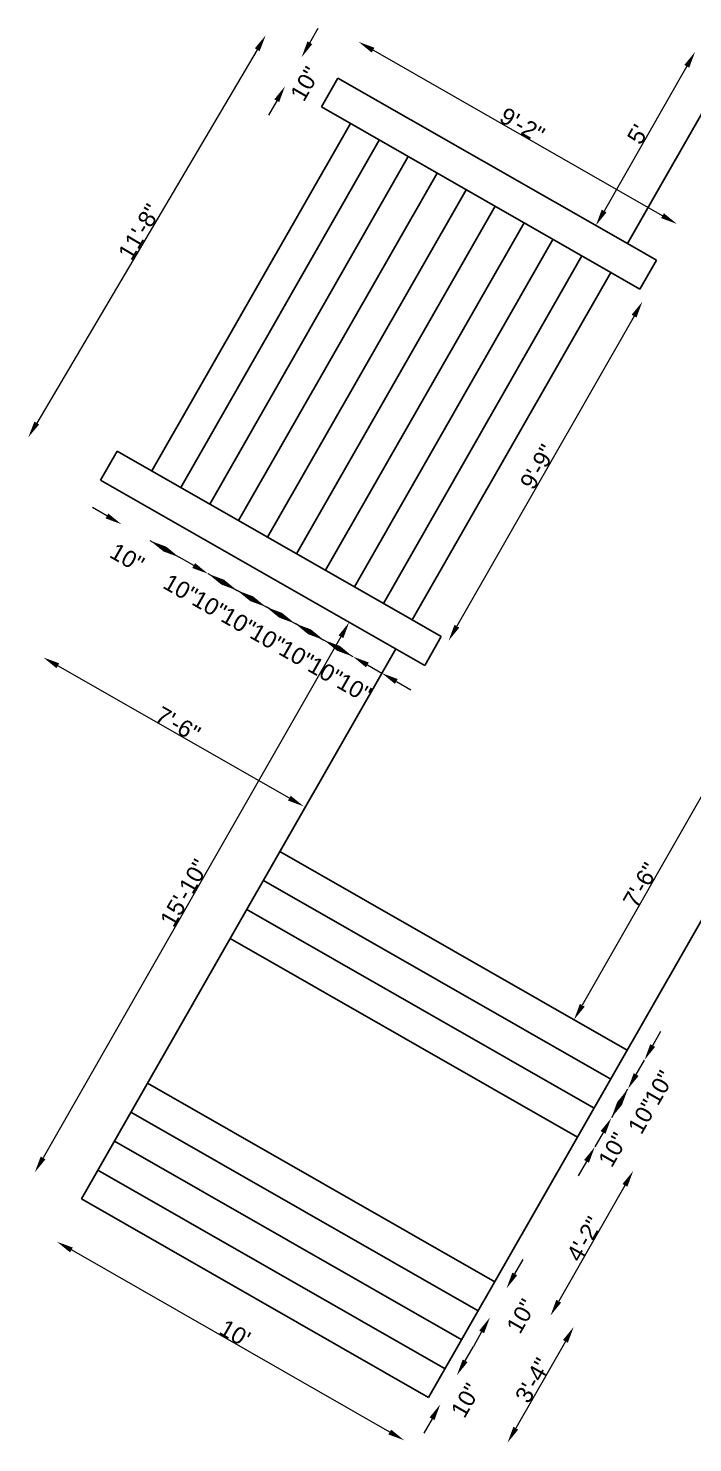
# Model space of a CAD drawing. Header units: inches. Extents: x 1642 to 2519, y -670 to 169.
# Drawn here: x 1641.6 to 1840.9, y -535.4 to -111.3 of the extents above; entities that cross this region are included whole.
import ezdxf

# ---------------------------------------------------------------- set-up
doc = ezdxf.new("R2010")
doc.units = ezdxf.units.IN
doc.header["$MEASUREMENT"] = 0
doc.layers.add('dimantion', color=236, linetype='Continuous')
doc.styles.add('Annotative', font='arial.ttf')
doc.dimstyles.new('Copy of Annotative', dxfattribs={"dimscale": 0, "dimtxt": 5, "dimasz": 5, "dimexe": 0.18, "dimexo": 0.0625, "dimgap": 0.09, "dimtad": 1, "dimdec": 0, "dimzin": 0, "dimdsep": 46, "dimlunit": 4, "dimtxsty": 'Annotative', "dimcen": 0.09, "dimse1": 1, "dimse2": 1, "dimclrd": 250, "dimclrt": 250, "dimadec": 0, "dimazin": 0, "dimtfac": 0.3, "dimtdec": 0, "dimtofl": 0, "dimtmove": 0, "dimatfit": 2, "dimfxl": 1, "dimtolj": 1, "dimtzin": 0, "dimlwd": 5, "dimarcsym": 0})

# ---------------------------------------------------------------- blocks, each defined once
blk = doc.blocks.new('*D71')
at = {"color": 250, "lineweight": 5, "transparency": 16777216}
blk.add_line((1839.13, -122.69), (1814.32, -166.1), dxfattribs=at)
at = {"color": 250, "lineweight": 9, "transparency": 16777216}
for points in [[(1838.41, -122.28), (1839.86, -123.11), (1841.62, -118.35)], [(1813.59, -165.69), (1815.04, -166.51), (1811.84, -170.44)]]:
    blk.add_solid(points, dxfattribs=at)
at = {"layer": 'Defpoints', "color": 0, "lineweight": 9, "transparency": 16777216}
for p in [(1851.08, -123.76), (1811.84, -170.44), (1821.3, -175.85)]:
    blk.add_point(p, dxfattribs=at)
at = {"color": 250, "transparency": 16777216, "insert": (1824.44, -143.09), "char_height": 5, "attachment_point": 5, "rotation": 60.2432, "style": 'Annotative'}
blk.add_mtext("\\A1;5'", dxfattribs=at)
blk = doc.blocks.new('*D70')
at = {"color": 250, "lineweight": 5, "transparency": 16777216}
blk.add_line((1831.84, -167.49), (1745.03, -117.86), dxfattribs=at)
at = {"color": 250, "lineweight": 9, "transparency": 16777216}
for points in [[(1745.44, -117.14), (1744.61, -118.59), (1740.69, -115.38)], [(1832.25, -166.77), (1831.43, -168.22), (1836.18, -169.98)]]:
    blk.add_solid(points, dxfattribs=at)
at = {"layer": 'Defpoints', "color": 0, "lineweight": 9, "transparency": 16777216}
for p in [(1740.69, -115.38), (1734.49, -126.22), (1829.99, -180.82)]:
    blk.add_point(p, dxfattribs=at)
at = {"color": 250, "transparency": 16777216, "insert": (1789.75, -140.38), "char_height": 5, "attachment_point": 5, "rotation": 330.2432, "style": 'Annotative'}
blk.add_mtext('\\A1;9\'-2"', dxfattribs=at)
blk = doc.blocks.new('*D68')
at = {"color": 250, "lineweight": 5, "transparency": 16777216}
blk.add_line((1823.32, -197.61), (1770.16, -290.6), dxfattribs=at)
at = {"color": 250, "lineweight": 9, "transparency": 16777216}
for points in [[(1822.6, -197.19), (1824.04, -198.02), (1825.8, -193.27)], [(1769.43, -290.18), (1770.88, -291.01), (1767.67, -294.94)]]:
    blk.add_solid(points, dxfattribs=at)
at = {"layer": 'Defpoints', "color": 0, "lineweight": 9, "transparency": 16777216}
for p in [(1814.91, -187.04), (1756.78, -288.71), (1767.67, -294.94)]:
    blk.add_point(p, dxfattribs=at)
at = {"color": 250, "transparency": 16777216, "insert": (1794.44, -242.79), "char_height": 5, "attachment_point": 5, "rotation": 60.2432, "style": 'Annotative'}
blk.add_mtext('\\A1;9\'-9"', dxfattribs=at)
blk = doc.blocks.new('*D17')
at = {"color": 250, "lineweight": 5, "transparency": 16777216}
blk.add_line((1719.92, -342.15), (1650.46, -302.44), dxfattribs=at)
at = {"color": 250, "lineweight": 9, "transparency": 16777216}
for points in [[(1650.88, -301.72), (1650.05, -303.17), (1646.12, -299.96)], [(1720.33, -341.43), (1719.5, -342.87), (1724.26, -344.63)]]:
    blk.add_solid(points, dxfattribs=at)
at = {"layer": 'Defpoints', "color": 0, "lineweight": 9, "transparency": 16777216}
for p in [(1666.58, -264.17), (1646.12, -299.96), (1744.72, -308.84)]:
    blk.add_point(p, dxfattribs=at)
at = {"color": 250, "transparency": 16777216, "insert": (1686.5, -320), "char_height": 5, "attachment_point": 5, "rotation": 330.2432, "style": 'Annotative'}
blk.add_mtext('\\A1;7\'-6"', dxfattribs=at)
blk = doc.blocks.new('*D65')
at = {"color": 250, "lineweight": 5, "transparency": 16777216}
blk.add_line((1735.38, -293.75), (1646.04, -450.02), dxfattribs=at)
at = {"color": 250, "lineweight": 9, "transparency": 16777216}
for points in [[(1734.66, -293.34), (1736.1, -294.17), (1737.86, -289.41)], [(1645.32, -449.61), (1646.77, -450.43), (1643.56, -454.36)]]:
    blk.add_solid(points, dxfattribs=at)
at = {"layer": 'Defpoints', "color": 0, "lineweight": 9, "transparency": 16777216}
for p in [(1751.82, -297.39), (1643.56, -454.36), (1657.52, -462.34)]:
    blk.add_point(p, dxfattribs=at)
at = {"color": 250, "transparency": 16777216, "insert": (1688.42, -370.57), "char_height": 5, "attachment_point": 5, "rotation": 60.2432, "style": 'Annotative'}
blk.add_mtext('\\A1;15\'-10"', dxfattribs=at)
blk = doc.blocks.new('*D64')
at = {"color": 250, "lineweight": 5, "transparency": 16777216}
blk.add_line((1750.03, -532.22), (1654.54, -477.63), dxfattribs=at)
at = {"color": 250, "lineweight": 9, "transparency": 16777216}
for points in [[(1654.95, -476.9), (1654.12, -478.35), (1650.2, -475.15)], [(1750.45, -531.5), (1749.62, -532.95), (1754.37, -534.7)]]:
    blk.add_solid(points, dxfattribs=at)
at = {"layer": 'Defpoints', "color": 0, "lineweight": 9, "transparency": 16777216}
for p in [(1657.52, -462.34), (1650.2, -475.15), (1761.69, -521.9)]:
    blk.add_point(p, dxfattribs=at)
at = {"color": 250, "transparency": 16777216, "insert": (1703.6, -502.63), "char_height": 5, "attachment_point": 5, "rotation": 330.2432, "style": 'Annotative'}
blk.add_mtext("\\A1;10'", dxfattribs=at)
blk = doc.blocks.new('*D61')
at = {"color": 250, "lineweight": 5, "transparency": 16777216}
blk.add_line((1802.72, -505.03), (1787.83, -531.08), dxfattribs=at)
at = {"color": 250, "lineweight": 9, "transparency": 16777216}
for points in [[(1801.99, -504.62), (1803.44, -505.45), (1805.2, -500.69)], [(1787.1, -530.66), (1788.55, -531.49), (1785.35, -535.42)]]:
    blk.add_solid(points, dxfattribs=at)
at = {"layer": 'Defpoints', "color": 0, "lineweight": 9, "transparency": 16777216}
for p in [(1781.55, -487.17), (1761.69, -521.9), (1785.35, -535.42)]:
    blk.add_point(p, dxfattribs=at)
at = {"color": 250, "transparency": 16777216, "insert": (1792.98, -516.74), "char_height": 5, "attachment_point": 5, "rotation": 60.2432, "style": 'Annotative'}
blk.add_mtext('\\A1;3\'-4"', dxfattribs=at)
blk = doc.blocks.new('*D60')
at = {"color": 250, "lineweight": 5, "transparency": 16777216}
blk.add_line((1820.57, -458.26), (1800.72, -492.98), dxfattribs=at)
at = {"color": 250, "lineweight": 9, "transparency": 16777216}
for points in [[(1819.84, -457.84), (1821.29, -458.67), (1823.05, -453.92)], [(1799.99, -492.57), (1801.44, -493.4), (1798.23, -497.32)]]:
    blk.add_solid(points, dxfattribs=at)
at = {"layer": 'Defpoints', "color": 0, "lineweight": 9, "transparency": 16777216}
for p in [(1811.38, -447.24), (1786.56, -490.65), (1798.23, -497.32)]:
    blk.add_point(p, dxfattribs=at)
at = {"color": 250, "transparency": 16777216, "insert": (1808.38, -474.33), "char_height": 5, "attachment_point": 5, "rotation": 60.2432, "style": 'Annotative'}
blk.add_mtext('\\A1;4\'-2"', dxfattribs=at)
blk = doc.blocks.new('*D67')
at = {"color": 250, "lineweight": 5, "transparency": 16777216}
for p, q in [((1726.07, -115.64), (1728.55, -111.3)), ((1716.14, -133.01), (1713.66, -137.35))]:
    blk.add_line(p, q, dxfattribs=at)
at = {"color": 250, "lineweight": 9, "transparency": 16777216}
for points in [[(1725.34, -115.23), (1726.79, -116.06), (1723.58, -119.99)], [(1715.42, -132.59), (1716.86, -133.42), (1718.62, -128.67)]]:
    blk.add_solid(points, dxfattribs=at)
at = {"layer": 'Defpoints', "color": 0, "lineweight": 9, "transparency": 16777216}
for p in [(1734.49, -126.22), (1718.62, -128.67), (1729.53, -134.9)]:
    blk.add_point(p, dxfattribs=at)
at = {"color": 250, "transparency": 16777216, "insert": (1724.64, -127.94), "char_height": 5, "attachment_point": 5, "rotation": 60.2432, "style": 'Annotative'}
blk.add_mtext('\\A1;10"', dxfattribs=at)
blk = doc.blocks.new('*D66')
at = {"color": 250, "lineweight": 5, "transparency": 16777216}
blk.add_line((1710.28, -117.72), (1644.14, -229.66), dxfattribs=at)
at = {"color": 250, "lineweight": 9, "transparency": 16777216}
for points in [[(1709.56, -117.3), (1711, -118.15), (1712.82, -113.42)], [(1643.43, -229.24), (1644.86, -230.09), (1641.6, -233.97)]]:
    blk.add_solid(points, dxfattribs=at)
at = {"layer": 'Defpoints', "color": 0, "lineweight": 9, "transparency": 16777216}
for p in [(1734.49, -126.22), (1641.6, -233.97), (1663.27, -246.77)]:
    blk.add_point(p, dxfattribs=at)
at = {"color": 250, "transparency": 16777216, "insert": (1674.94, -172.35), "char_height": 5, "attachment_point": 5, "rotation": 59.4247, "style": 'Annotative'}
blk.add_mtext('\\A1;11\'-8"', dxfattribs=at)
blk = doc.blocks.new('*D69')
at = {"color": 250, "lineweight": 5, "transparency": 16777216}
blk.add_line((1847.48, -334.8), (1807.78, -404.26), dxfattribs=at)
at = {"color": 250, "lineweight": 9, "transparency": 16777216}
for points in [[(1846.76, -334.39), (1848.2, -335.22), (1849.96, -330.46)], [(1807.05, -403.84), (1808.5, -404.67), (1805.29, -408.6)]]:
    blk.add_solid(points, dxfattribs=at)
at = {"layer": 'Defpoints', "color": 0, "lineweight": 9, "transparency": 16777216}
for p in [(1865.92, -339.59), (1805.29, -408.6), (1821.25, -417.72)]:
    blk.add_point(p, dxfattribs=at)
at = {"color": 250, "transparency": 16777216, "insert": (1825.33, -368.22), "char_height": 5, "attachment_point": 5, "rotation": 60.2432, "style": 'Annotative'}
blk.add_mtext('\\A1;7\'-6"', dxfattribs=at)
blk = doc.blocks.new('*D9')
at = {"layer": 'Defpoints', "color": 0, "lineweight": 9, "transparency": 16777216}
for p in [(1678.65, -244.04), (1687.33, -249.01), (1678.21, -264.97)]:
    blk.add_point(p, dxfattribs=at)
at = {"layer": 'dimantion', "color": 250, "lineweight": 5, "transparency": 16777216}
for p, q in [((1665.18, -257.52), (1660.84, -255.04)), ((1682.55, -267.45), (1686.89, -269.93))]:
    blk.add_line(p, q, dxfattribs=at)
at = {"layer": 'dimantion', "color": 250, "lineweight": 9, "transparency": 16777216}
for points in [[(1665.6, -256.8), (1664.77, -258.25), (1669.52, -260)], [(1682.96, -266.73), (1682.13, -268.17), (1678.21, -264.97)]]:
    blk.add_solid(points, dxfattribs=at)
at = {"layer": 'dimantion', "color": 250, "lineweight": 9, "transparency": 16777216, "insert": (1671.25, -270.09), "char_height": 5, "attachment_point": 5, "rotation": 330.2432, "style": 'Annotative'}
blk.add_mtext('\\A1;10"', dxfattribs=at)
blk = doc.blocks.new('*D10')
at = {"layer": 'Defpoints', "color": 0, "lineweight": 9, "transparency": 16777216}
for p in [(1696.01, -253.97), (1704.69, -258.93), (1695.57, -274.89)]:
    blk.add_point(p, dxfattribs=at)
at = {"layer": 'dimantion', "color": 250, "lineweight": 5, "transparency": 16777216}
for p, q in [((1682.55, -267.45), (1678.21, -264.97)), ((1699.91, -277.38), (1704.25, -279.86))]:
    blk.add_line(p, q, dxfattribs=at)
at = {"layer": 'dimantion', "color": 250, "lineweight": 9, "transparency": 16777216}
for points in [[(1682.96, -266.73), (1682.13, -268.17), (1686.89, -269.93)], [(1700.32, -276.65), (1699.5, -278.1), (1695.57, -274.89)]]:
    blk.add_solid(points, dxfattribs=at)
at = {"layer": 'dimantion', "color": 250, "lineweight": 9, "transparency": 16777216, "insert": (1687.27, -279.33), "char_height": 5, "attachment_point": 5, "rotation": 330.2432, "style": 'Annotative'}
blk.add_mtext('\\A1;10"', dxfattribs=at)
blk = doc.blocks.new('*D11')
at = {"layer": 'Defpoints', "color": 0, "lineweight": 9, "transparency": 16777216}
for p in [(1704.69, -258.93), (1713.38, -263.89), (1704.25, -279.86)]:
    blk.add_point(p, dxfattribs=at)
at = {"layer": 'dimantion', "color": 250, "lineweight": 5, "transparency": 16777216}
for p, q in [((1691.23, -272.41), (1686.89, -269.93)), ((1708.59, -282.34), (1712.93, -284.82))]:
    blk.add_line(p, q, dxfattribs=at)
at = {"layer": 'dimantion', "color": 250, "lineweight": 9, "transparency": 16777216}
for points in [[(1691.64, -271.69), (1690.81, -273.14), (1695.57, -274.89)], [(1709, -281.62), (1708.18, -283.06), (1704.25, -279.86)]]:
    blk.add_solid(points, dxfattribs=at)
at = {"layer": 'dimantion', "color": 250, "lineweight": 9, "transparency": 16777216, "insert": (1695.95, -284.3), "char_height": 5, "attachment_point": 5, "rotation": 330.2432, "style": 'Annotative'}
blk.add_mtext('\\A1;10"', dxfattribs=at)
blk = doc.blocks.new('*D12')
at = {"layer": 'Defpoints', "color": 0, "lineweight": 9, "transparency": 16777216}
for p in [(1713.38, -263.89), (1722.06, -268.86), (1712.93, -284.82)]:
    blk.add_point(p, dxfattribs=at)
at = {"layer": 'dimantion', "color": 250, "lineweight": 5, "transparency": 16777216}
for p, q in [((1699.91, -277.38), (1695.57, -274.89)), ((1717.27, -287.3), (1721.61, -289.78))]:
    blk.add_line(p, q, dxfattribs=at)
at = {"layer": 'dimantion', "color": 250, "lineweight": 9, "transparency": 16777216}
for points in [[(1700.32, -276.65), (1699.5, -278.1), (1704.25, -279.86)], [(1717.69, -286.58), (1716.86, -288.03), (1712.93, -284.82)]]:
    blk.add_solid(points, dxfattribs=at)
at = {"layer": 'dimantion', "color": 250, "lineweight": 9, "transparency": 16777216, "insert": (1704.63, -289.26), "char_height": 5, "attachment_point": 5, "rotation": 330.2432, "style": 'Annotative'}
blk.add_mtext('\\A1;10"', dxfattribs=at)
blk = doc.blocks.new('*D13')
at = {"layer": 'Defpoints', "color": 0, "lineweight": 9, "transparency": 16777216}
for p in [(1722.06, -268.86), (1730.74, -273.82), (1721.61, -289.78)]:
    blk.add_point(p, dxfattribs=at)
at = {"layer": 'dimantion', "color": 250, "lineweight": 5, "transparency": 16777216}
for p, q in [((1708.59, -282.34), (1704.25, -279.86)), ((1725.95, -292.26), (1730.29, -294.75))]:
    blk.add_line(p, q, dxfattribs=at)
at = {"layer": 'dimantion', "color": 250, "lineweight": 9, "transparency": 16777216}
for points in [[(1709, -281.62), (1708.18, -283.06), (1712.93, -284.82)], [(1726.37, -291.54), (1725.54, -292.99), (1721.61, -289.78)]]:
    blk.add_solid(points, dxfattribs=at)
at = {"layer": 'dimantion', "color": 250, "lineweight": 9, "transparency": 16777216, "insert": (1713.31, -294.22), "char_height": 5, "attachment_point": 5, "rotation": 330.2432, "style": 'Annotative'}
blk.add_mtext('\\A1;10"', dxfattribs=at)
blk = doc.blocks.new('*D14')
at = {"layer": 'Defpoints', "color": 0, "lineweight": 9, "transparency": 16777216}
for p in [(1730.74, -273.82), (1739.42, -278.78), (1730.29, -294.75)]:
    blk.add_point(p, dxfattribs=at)
at = {"layer": 'dimantion', "color": 250, "lineweight": 5, "transparency": 16777216}
for p, q in [((1717.27, -287.3), (1712.93, -284.82)), ((1734.63, -297.23), (1738.97, -299.71))]:
    blk.add_line(p, q, dxfattribs=at)
at = {"layer": 'dimantion', "color": 250, "lineweight": 9, "transparency": 16777216}
for points in [[(1717.69, -286.58), (1716.86, -288.03), (1721.61, -289.78)], [(1735.05, -296.5), (1734.22, -297.95), (1730.29, -294.75)]]:
    blk.add_solid(points, dxfattribs=at)
at = {"layer": 'dimantion', "color": 250, "lineweight": 9, "transparency": 16777216, "insert": (1722, -299.19), "char_height": 5, "attachment_point": 5, "rotation": 330.2432, "style": 'Annotative'}
blk.add_mtext('\\A1;10"', dxfattribs=at)
blk = doc.blocks.new('*D15')
at = {"layer": 'Defpoints', "color": 0, "lineweight": 9, "transparency": 16777216}
for p in [(1739.42, -278.78), (1748.1, -283.75), (1738.97, -299.71)]:
    blk.add_point(p, dxfattribs=at)
at = {"layer": 'dimantion', "color": 250, "lineweight": 5, "transparency": 16777216}
for p, q in [((1725.95, -292.26), (1721.61, -289.78)), ((1743.32, -302.19), (1747.66, -304.67))]:
    blk.add_line(p, q, dxfattribs=at)
at = {"layer": 'dimantion', "color": 250, "lineweight": 9, "transparency": 16777216}
for points in [[(1726.37, -291.54), (1725.54, -292.99), (1730.29, -294.75)], [(1743.73, -301.47), (1742.9, -302.91), (1738.97, -299.71)]]:
    blk.add_solid(points, dxfattribs=at)
at = {"layer": 'dimantion', "color": 250, "lineweight": 9, "transparency": 16777216, "insert": (1730.68, -304.15), "char_height": 5, "attachment_point": 5, "rotation": 330.2432, "style": 'Annotative'}
blk.add_mtext('\\A1;10"', dxfattribs=at)
blk = doc.blocks.new('*D16')
at = {"layer": 'Defpoints', "color": 0, "lineweight": 9, "transparency": 16777216}
for p in [(1748.1, -283.75), (1756.78, -288.71), (1747.66, -304.67)]:
    blk.add_point(p, dxfattribs=at)
at = {"layer": 'dimantion', "color": 250, "lineweight": 5, "transparency": 16777216}
for p, q in [((1734.63, -297.23), (1730.29, -294.75)), ((1752, -307.15), (1756.34, -309.64))]:
    blk.add_line(p, q, dxfattribs=at)
at = {"layer": 'dimantion', "color": 250, "lineweight": 9, "transparency": 16777216}
for points in [[(1735.05, -296.5), (1734.22, -297.95), (1738.97, -299.71)], [(1752.41, -306.43), (1751.58, -307.88), (1747.66, -304.67)]]:
    blk.add_solid(points, dxfattribs=at)
at = {"layer": 'dimantion', "color": 250, "lineweight": 9, "transparency": 16777216, "insert": (1739.36, -309.11), "char_height": 5, "attachment_point": 5, "rotation": 330.2432, "style": 'Annotative'}
blk.add_mtext('\\A1;10"', dxfattribs=at)
blk = doc.blocks.new('*D62')
at = {"layer": 'Defpoints', "color": 0, "lineweight": 9, "transparency": 16777216}
for p in [(1766.66, -513.22), (1770.15, -515.21), (1761.69, -521.9)]:
    blk.add_point(p, dxfattribs=at)
at = {"layer": 'dimantion', "color": 250, "lineweight": 5, "transparency": 16777216}
for p, q in [((1772.63, -510.87), (1775.11, -506.53)), ((1762.71, -528.23), (1760.22, -532.57))]:
    blk.add_line(p, q, dxfattribs=at)
at = {"layer": 'dimantion', "color": 250, "lineweight": 9, "transparency": 16777216}
for points in [[(1771.91, -510.46), (1773.36, -511.28), (1770.15, -515.21)], [(1761.98, -527.82), (1763.43, -528.65), (1765.19, -523.89)]]:
    blk.add_solid(points, dxfattribs=at)
at = {"layer": 'dimantion', "color": 250, "lineweight": 9, "transparency": 16777216, "insert": (1772.82, -522.73), "char_height": 5, "attachment_point": 5, "rotation": 60.2432, "style": 'Annotative'}
blk.add_mtext('\\A1;10"', dxfattribs=at)
blk = doc.blocks.new('*D63')
at = {"layer": 'Defpoints', "color": 0, "lineweight": 9, "transparency": 16777216}
for p in [(1781.55, -487.17), (1785.04, -489.17), (1776.58, -495.85)]:
    blk.add_point(p, dxfattribs=at)
at = {"layer": 'dimantion', "color": 250, "lineweight": 5, "transparency": 16777216}
for p, q in [((1787.52, -484.83), (1790, -480.49)), ((1777.59, -502.19), (1775.11, -506.53))]:
    blk.add_line(p, q, dxfattribs=at)
at = {"layer": 'dimantion', "color": 250, "lineweight": 9, "transparency": 16777216}
for points in [[(1786.8, -484.41), (1788.24, -485.24), (1785.04, -489.17)], [(1776.87, -501.78), (1778.32, -502.6), (1780.08, -497.85)]]:
    blk.add_solid(points, dxfattribs=at)
at = {"layer": 'dimantion', "color": 250, "lineweight": 9, "transparency": 16777216, "insert": (1789.48, -497.47), "char_height": 5, "attachment_point": 5, "rotation": 60.2432, "style": 'Annotative'}
blk.add_mtext('\\A1;10"', dxfattribs=at)
blk = doc.blocks.new('*D73')
at = {"layer": 'Defpoints', "color": 0, "lineweight": 9, "transparency": 16777216}
for p in [(1811.33, -435.08), (1816.49, -438.03), (1806.36, -443.76)]:
    blk.add_point(p, dxfattribs=at)
at = {"layer": 'dimantion', "color": 250, "lineweight": 5, "transparency": 16777216}
for p, q in [((1818.97, -433.69), (1821.45, -429.35)), ((1809.05, -451.06), (1806.56, -455.4))]:
    blk.add_line(p, q, dxfattribs=at)
at = {"layer": 'dimantion', "color": 250, "lineweight": 9, "transparency": 16777216}
for points in [[(1818.25, -433.28), (1819.69, -434.11), (1816.49, -438.03)], [(1808.32, -450.64), (1809.77, -451.47), (1811.53, -446.72)]]:
    blk.add_solid(points, dxfattribs=at)
at = {"layer": 'dimantion', "color": 250, "lineweight": 9, "transparency": 16777216, "insert": (1817, -447.55), "char_height": 5, "attachment_point": 5, "rotation": 60.2432, "style": 'Annotative'}
blk.add_mtext('\\A1;10"', dxfattribs=at)
blk = doc.blocks.new('*D74')
at = {"layer": 'Defpoints', "color": 0, "lineweight": 9, "transparency": 16777216}
for p in [(1816.29, -426.4), (1821.45, -429.35), (1811.33, -435.08)]:
    blk.add_point(p, dxfattribs=at)
at = {"layer": 'dimantion', "color": 250, "lineweight": 5, "transparency": 16777216}
for p, q in [((1823.93, -425.01), (1826.42, -420.67)), ((1814.01, -442.38), (1811.53, -446.72))]:
    blk.add_line(p, q, dxfattribs=at)
at = {"layer": 'dimantion', "color": 250, "lineweight": 9, "transparency": 16777216}
for points in [[(1823.21, -424.6), (1824.66, -425.43), (1821.45, -429.35)], [(1813.28, -441.96), (1814.73, -442.79), (1816.49, -438.03)]]:
    blk.add_solid(points, dxfattribs=at)
at = {"layer": 'dimantion', "color": 250, "lineweight": 9, "transparency": 16777216, "insert": (1825.89, -437.65), "char_height": 5, "attachment_point": 5, "rotation": 60.2432, "style": 'Annotative'}
blk.add_mtext('\\A1;10"', dxfattribs=at)
blk = doc.blocks.new('*D75')
at = {"layer": 'Defpoints', "color": 0, "lineweight": 9, "transparency": 16777216}
for p in [(1821.25, -417.72), (1826.42, -420.67), (1816.29, -426.4)]:
    blk.add_point(p, dxfattribs=at)
at = {"layer": 'dimantion', "color": 250, "lineweight": 5, "transparency": 16777216}
for p, q in [((1828.9, -416.33), (1831.38, -411.99)), ((1818.97, -433.69), (1816.49, -438.03))]:
    blk.add_line(p, q, dxfattribs=at)
at = {"layer": 'dimantion', "color": 250, "lineweight": 9, "transparency": 16777216}
for points in [[(1828.17, -415.92), (1829.62, -416.74), (1826.42, -420.67)], [(1818.25, -433.28), (1819.69, -434.11), (1821.45, -429.35)]]:
    blk.add_solid(points, dxfattribs=at)
at = {"layer": 'dimantion', "color": 250, "lineweight": 9, "transparency": 16777216, "insert": (1830.86, -428.97), "char_height": 5, "attachment_point": 5, "rotation": 60.2432, "style": 'Annotative'}
blk.add_mtext('\\A1;10"', dxfattribs=at)

msp = doc.modelspace()

# ---------------------------------------------------------------- linework, layer by layer
at = {"color": 2, "true_color": 0xf1eb1f, "transparency": 33554687}
msp.add_line((1734.49, -126.22), (1729.53, -134.9), dxfattribs=at)
at = {"color": 52, "true_color": 0xc8c92d, "transparency": 33554687}
for p, q in [((1821.3, -175.85), (1734.49, -126.22)), ((1729.53, -134.9), (1816.34, -184.53)), ((1738.21, -139.87), (1678.65, -244.04)), ((1746.89, -144.83), (1687.33, -249.01)), ((1755.57, -149.79), (1696.01, -253.97)), ((1764.25, -154.75), (1704.69, -258.93)), ((1772.93, -159.72), (1713.38, -263.89)), ((1781.61, -164.68), (1722.06, -268.86)), ((1790.3, -169.64), (1730.74, -273.82)), ((1798.98, -174.61), (1739.42, -278.78)), ((1798.98, -174.61), (1739.42, -278.78)), ((1821.3, -175.85), (1829.99, -180.82)), ((1807.66, -179.57), (1748.1, -283.75)), ((1829.99, -180.82), (1825.02, -189.5)), ((1816.34, -184.53), (1756.78, -288.71)), ((1825.02, -189.5), (1816.34, -184.53)), ((1663.27, -246.77), (1668.23, -238.09)), ((1668.23, -238.09), (1756.78, -288.71)), ((1760.5, -302.36), (1663.27, -246.77)), ((1756.78, -288.71), (1765.46, -293.67)), ((1765.46, -293.67), (1760.5, -302.36))]:
    msp.add_line(p, q, dxfattribs=at)
at = {"color": 152, "true_color": 0x2776bb, "transparency": 33554687}
for p, q in [((1851.08, -123.76), (1821.3, -175.85)), ((1751.82, -297.39), (1702.19, -384.21)), ((1865.92, -339.59), (1761.69, -521.9)), ((1717.08, -358.16), (1821.25, -417.72)), ((1712.11, -366.84), (1816.29, -426.4)), ((1707.15, -375.52), (1811.33, -435.08)), ((1702.19, -384.21), (1657.52, -462.34)), ((1702.19, -384.21), (1806.36, -443.76)), ((1677.37, -427.61), (1781.55, -487.17)), ((1672.41, -436.29), (1776.58, -495.85)), ((1667.44, -444.98), (1771.62, -504.53)), ((1662.48, -453.66), (1766.66, -513.22)), ((1657.52, -462.34), (1761.69, -521.9))]:
    msp.add_line(p, q, dxfattribs=at)

# ---------------------------------------------------------------- dimensions: what is measured, and where the dimension line sits
at = {"color": 18, "true_color": 0x000000, "transparency": 33554687}
for p1, p2, distance, picture, middle in [((1734.49, -126.22), (1663.27, -246.77), -25.17, '*D66', (1674.94, -172.35)), ((1829.99, -180.82), (1734.49, -126.22), -12.49, '*D70', (1789.75, -140.38)), ((1851.08, -123.76), (1821.3, -175.85), -10.91, '*D71', (1824.44, -143.09)), ((1814.91, -187.04), (1756.78, -288.71), 12.55, '*D68', (1794.44, -242.79)), ((1744.72, -308.84), (1666.58, -264.17), 41.23, '*D17', (1686.5, -320)), ((1751.82, -297.39), (1657.52, -462.34), -16.08, '*D65', (1688.42, -370.57)), ((1865.92, -339.59), (1821.25, -417.72), -18.38, '*D69', (1825.33, -368.22)), ((1811.38, -447.24), (1786.56, -490.65), 13.44, '*D60', (1808.38, -474.33)), ((1761.69, -521.9), (1657.52, -462.34), 14.75, '*D64', (1703.6, -502.63)), ((1781.55, -487.17), (1761.69, -521.9), 27.24, '*D61', (1792.98, -516.74))]:
    dim = msp.add_aligned_dim(p1=p1, p2=p2, distance=distance, dimstyle='Copy of Annotative', override={"dimscale": 0, "dimtix": 0, "dimtofl": 0, "dimtmove": 0, "dimatfit": 2}, dxfattribs=at)
    dim.commit()
    dim.dimension.update_dxf_attribs({"geometry": picture, "text_midpoint": middle})
dim = msp.add_linear_dim(base=(1718.62, -128.67), p1=(1734.49, -126.22), p2=(1729.53, -134.9), angle=240.2432, dimstyle='Copy of Annotative', override={"dimscale": 0, "dimtix": 0, "dimtofl": 0, "dimtmove": 2, "dimatfit": 2}, dxfattribs=at)
dim.commit()
dim.dimension.update_dxf_attribs({"geometry": '*D67', "text_midpoint": (1724.64, -127.94), "dimtype": 129})
at = {"layer": 'dimantion', "color": 240, "lineweight": 9, "true_color": 0xed1f24, "transparency": 33554687}
for base, p1, p2, angle, picture, middle in [((1678.21, -264.97), (1678.65, -244.04), (1687.33, -249.01), 330.2432, '*D9', (1671.25, -270.09)), ((1816.49, -438.03), (1806.36, -443.76), (1811.33, -435.08), 60.2432, '*D73', (1817, -447.55)), ((1770.15, -515.21), (1761.69, -521.9), (1766.66, -513.22), 60.2432, '*D62', (1772.82, -522.73))]:
    dim = msp.add_linear_dim(base=base, p1=p1, p2=p2, angle=angle, dimstyle='Copy of Annotative', override={"dimscale": 0, "dimtix": 0, "dimtofl": 0, "dimtmove": 2, "dimatfit": 2}, dxfattribs=at)
    dim.commit()
    dim.dimension.update_dxf_attribs({"geometry": picture, "text_midpoint": middle, "dimtype": 129})
for base, p1, p2, angle, picture, middle in [((1695.57, -274.89), (1696.01, -253.97), (1704.69, -258.93), 150.2432, '*D10', (1687.27, -279.33)), ((1704.25, -279.86), (1704.69, -258.93), (1713.38, -263.89), 150.2432, '*D11', (1695.95, -284.3)), ((1712.93, -284.82), (1713.38, -263.89), (1722.06, -268.86), 150.2432, '*D12', (1704.63, -289.26)), ((1721.61, -289.78), (1722.06, -268.86), (1730.74, -273.82), 150.2432, '*D13', (1713.31, -294.22)), ((1730.29, -294.75), (1730.74, -273.82), (1739.42, -278.78), 150.2432, '*D14', (1722, -299.19)), ((1738.97, -299.71), (1739.42, -278.78), (1748.1, -283.75), 150.2432, '*D15', (1730.68, -304.15)), ((1747.66, -304.67), (1748.1, -283.75), (1756.78, -288.71), 150.2432, '*D16', (1739.36, -309.11)), ((1826.42, -420.67), (1816.29, -426.4), (1821.25, -417.72), 240.2432, '*D75', (1830.86, -428.97)), ((1821.45, -429.35), (1811.33, -435.08), (1816.29, -426.4), 240.2432, '*D74', (1825.89, -437.65)), ((1785.04, -489.17), (1776.58, -495.85), (1781.55, -487.17), 240.2432, '*D63', (1789.48, -497.47))]:
    dim = msp.add_linear_dim(base=base, p1=p1, p2=p2, angle=angle, dimstyle='Copy of Annotative', override={"dimscale": 0, "dimtix": 0, "dimtofl": 0, "dimtmove": 2, "dimatfit": 2}, dxfattribs=at)
    dim.commit()
    dim.dimension.update_dxf_attribs({"geometry": picture, "text_midpoint": middle})

doc.saveas('drawing.dxf')
